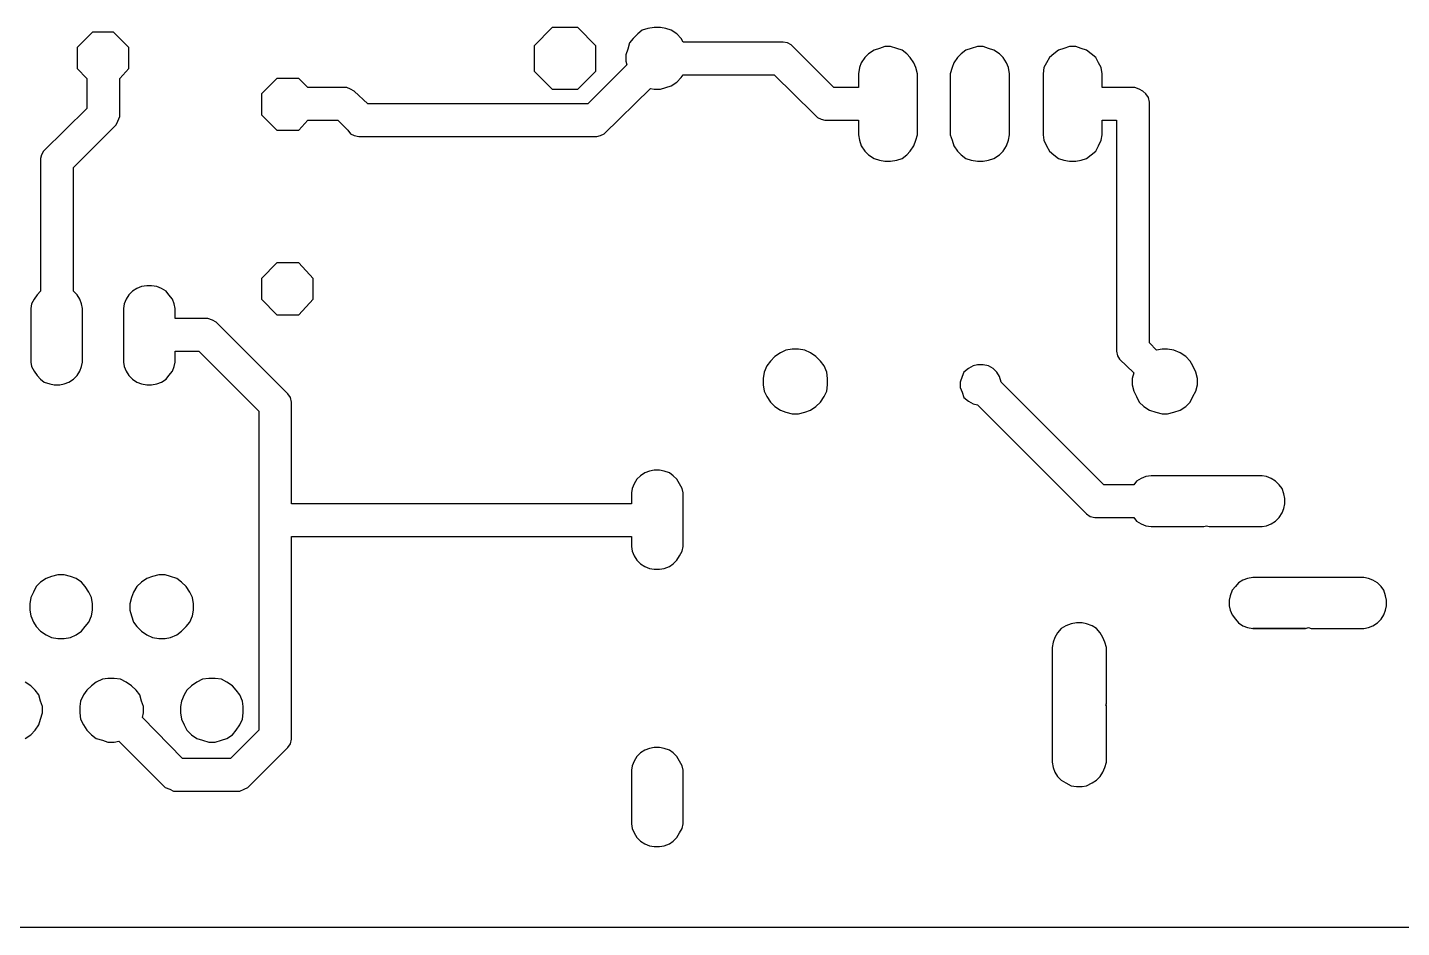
# Model space of a CAD drawing. Extents: x -4463 to -4217, y -2637 to -2584.
# Drawn here: x -4276.7 to -4238.69, y -2636.98 to -2612.09 of the extents above; entities that cross this region are included whole.
import ezdxf

# ---------------------------------------------------------------- set-up
doc = ezdxf.new("R2010")
doc.units = 0
doc.header["$MEASUREMENT"] = 0
doc.layers.add('OBRYS', color=7, linetype='Continuous')
doc.layers.add('SCIEZKI', color=3, linetype='Continuous')

msp = doc.modelspace()

# ---------------------------------------------------------------- linework, layer by layer
at = {"layer": 'OBRYS'}
msp.add_line((-4218.213, -2636.983), (-4333.581, -2636.983), dxfattribs=at)
msp.add_line((-4218.213, -2636.983), (-4333.581, -2636.983), dxfattribs=at)
at = {"layer": 'SCIEZKI'}
for p, q in [((-4262.183, -2612.095), (-4262.686, -2612.598)), ((-4261.479, -2612.095), (-4262.183, -2612.095)), ((-4260.976, -2612.598), (-4261.479, -2612.095)), ((-4259.543, -2612.12), (-4259.694, -2612.17)), ((-4259.367, -2612.095), (-4259.543, -2612.12)), ((-4259.191, -2612.095), (-4259.367, -2612.095)), ((-4259.04, -2612.12), (-4259.191, -2612.095)), ((-4258.89, -2612.17), (-4259.04, -2612.12)), ((-4274.904, -2612.221), (-4275.331, -2612.648)), ((-4274.326, -2612.221), (-4274.904, -2612.221)), ((-4273.898, -2612.648), (-4274.326, -2612.221)), ((-4260.046, -2612.522), (-4260.096, -2612.698)), ((-4259.945, -2612.396), (-4260.046, -2612.522)), ((-4259.82, -2612.271), (-4259.945, -2612.396)), ((-4259.694, -2612.17), (-4259.82, -2612.271)), ((-4258.739, -2612.271), (-4258.89, -2612.17)), ((-4258.613, -2612.396), (-4258.739, -2612.271)), ((-4258.563, -2612.497), (-4258.613, -2612.396)), ((-4255.797, -2612.497), (-4258.563, -2612.497)), ((-4255.672, -2612.522), (-4255.797, -2612.497)), ((-4255.571, -2612.572), (-4255.672, -2612.522)), ((-4275.331, -2612.648), (-4275.331, -2612.648)), ((-4275.331, -2612.648), (-4275.331, -2613.226)), ((-4273.898, -2613.226), (-4273.898, -2612.648)), ((-4262.686, -2612.598), (-4262.686, -2612.598)), ((-4262.686, -2612.598), (-4262.686, -2613.302)), ((-4260.976, -2613.302), (-4260.976, -2612.598)), ((-4260.096, -2612.698), (-4260.147, -2612.849)), ((-4260.147, -2612.849), (-4260.147, -2613.025)), ((-4254.39, -2613.754), (-4255.571, -2612.572)), ((-4253.434, -2612.824), (-4253.535, -2612.924)), ((-4253.283, -2612.723), (-4253.434, -2612.824)), ((-4253.133, -2612.673), (-4253.283, -2612.723)), ((-4252.982, -2612.623), (-4253.133, -2612.673)), ((-4252.831, -2612.623), (-4252.982, -2612.623)), ((-4252.655, -2612.673), (-4252.831, -2612.623)), ((-4252.504, -2612.723), (-4252.655, -2612.673)), ((-4252.378, -2612.824), (-4252.504, -2612.723)), ((-4252.278, -2612.924), (-4252.378, -2612.824)), ((-4250.87, -2612.824), (-4250.971, -2612.924)), ((-4250.744, -2612.723), (-4250.87, -2612.824)), ((-4250.593, -2612.673), (-4250.744, -2612.723)), ((-4250.417, -2612.623), (-4250.593, -2612.673)), ((-4250.267, -2612.623), (-4250.417, -2612.623)), ((-4250.116, -2612.673), (-4250.267, -2612.623)), ((-4249.965, -2612.723), (-4250.116, -2612.673)), ((-4249.814, -2612.824), (-4249.965, -2612.723)), ((-4249.714, -2612.924), (-4249.814, -2612.824)), ((-4248.306, -2612.824), (-4248.431, -2612.924)), ((-4248.18, -2612.723), (-4248.306, -2612.824)), ((-4248.029, -2612.673), (-4248.18, -2612.723)), ((-4247.878, -2612.623), (-4248.029, -2612.673)), ((-4247.702, -2612.623), (-4247.878, -2612.623)), ((-4247.551, -2612.673), (-4247.702, -2612.623)), ((-4247.401, -2612.723), (-4247.551, -2612.673)), ((-4247.275, -2612.824), (-4247.401, -2612.723)), ((-4247.149, -2612.924), (-4247.275, -2612.824)), ((-4275.331, -2613.226), (-4275.055, -2613.503)), ((-4274.15, -2613.503), (-4273.898, -2613.226)), ((-4262.686, -2613.302), (-4262.183, -2613.804)), ((-4261.479, -2613.804), (-4260.976, -2613.302)), ((-4260.121, -2613.126), (-4261.202, -2614.207)), ((-4260.147, -2613.025), (-4260.121, -2613.126)), ((-4253.686, -2613.201), (-4253.711, -2613.377)), ((-4253.635, -2613.075), (-4253.686, -2613.201)), ((-4253.535, -2612.924), (-4253.635, -2613.075)), ((-4252.177, -2613.075), (-4252.278, -2612.924)), ((-4252.127, -2613.201), (-4252.177, -2613.075)), ((-4252.077, -2613.377), (-4252.127, -2613.201)), ((-4251.121, -2613.201), (-4251.172, -2613.377)), ((-4251.071, -2613.075), (-4251.121, -2613.201)), ((-4250.971, -2612.924), (-4251.071, -2613.075)), ((-4249.613, -2613.075), (-4249.714, -2612.924)), ((-4249.563, -2613.201), (-4249.613, -2613.075)), ((-4249.538, -2613.377), (-4249.563, -2613.201)), ((-4248.582, -2613.201), (-4248.607, -2613.377)), ((-4248.507, -2613.075), (-4248.582, -2613.201)), ((-4248.431, -2612.924), (-4248.507, -2613.075)), ((-4247.074, -2613.075), (-4247.149, -2612.924)), ((-4246.998, -2613.201), (-4247.074, -2613.075)), ((-4246.973, -2613.377), (-4246.998, -2613.201)), ((-4275.055, -2613.503), (-4275.055, -2614.332)), ((-4274.15, -2614.559), (-4274.15, -2613.503)), ((-4269.8, -2613.503), (-4270.228, -2613.93)), ((-4269.197, -2613.503), (-4269.8, -2613.503)), ((-4268.946, -2613.754), (-4269.197, -2613.503)), ((-4258.89, -2613.704), (-4258.739, -2613.603)), ((-4258.739, -2613.603), (-4258.613, -2613.478)), ((-4258.613, -2613.478), (-4258.563, -2613.402)), ((-4258.563, -2613.402), (-4256.049, -2613.402)), ((-4256.049, -2613.402), (-4254.943, -2614.483)), ((-4253.711, -2613.377), (-4253.711, -2613.754)), ((-4252.077, -2615.061), (-4252.077, -2613.377)), ((-4251.172, -2613.377), (-4251.172, -2613.377)), ((-4251.172, -2613.377), (-4251.172, -2615.061)), ((-4249.538, -2615.061), (-4249.538, -2613.377)), ((-4248.607, -2613.377), (-4248.607, -2615.061)), ((-4246.973, -2613.754), (-4246.973, -2613.377)), ((-4270.228, -2613.93), (-4270.228, -2613.93)), ((-4270.228, -2613.93), (-4270.228, -2614.508)), ((-4267.865, -2613.754), (-4268.946, -2613.754)), ((-4267.764, -2613.804), (-4267.865, -2613.754)), ((-4267.663, -2613.855), (-4267.764, -2613.804)), ((-4267.286, -2614.207), (-4267.663, -2613.855)), ((-4262.183, -2613.804), (-4261.479, -2613.804)), ((-4260.75, -2615.036), (-4259.468, -2613.779)), ((-4259.468, -2613.779), (-4259.367, -2613.804)), ((-4259.367, -2613.804), (-4259.191, -2613.804)), ((-4259.191, -2613.804), (-4259.04, -2613.754)), ((-4259.04, -2613.754), (-4258.89, -2613.704)), ((-4253.711, -2613.754), (-4254.39, -2613.754)), ((-4246.068, -2613.754), (-4246.973, -2613.754)), ((-4245.943, -2613.804), (-4246.068, -2613.754)), ((-4245.842, -2613.855), (-4245.943, -2613.804)), ((-4245.767, -2613.93), (-4245.842, -2613.855)), ((-4245.691, -2614.031), (-4245.767, -2613.93)), ((-4245.666, -2614.156), (-4245.691, -2614.031)), ((-4275.055, -2614.332), (-4276.261, -2615.514)), ((-4261.202, -2614.207), (-4267.286, -2614.207)), ((-4245.666, -2620.818), (-4245.666, -2614.156)), ((-4275.432, -2615.966), (-4274.25, -2614.785)), ((-4274.25, -2614.785), (-4274.2, -2614.684)), ((-4274.2, -2614.684), (-4274.15, -2614.559)), ((-4270.228, -2614.508), (-4269.8, -2614.936)), ((-4269.197, -2614.936), (-4268.946, -2614.659)), ((-4268.946, -2614.659), (-4268.116, -2614.659)), ((-4268.116, -2614.659), (-4267.839, -2614.936)), ((-4254.943, -2614.483), (-4254.842, -2614.584)), ((-4254.842, -2614.584), (-4254.742, -2614.634)), ((-4254.742, -2614.634), (-4254.641, -2614.659)), ((-4254.641, -2614.659), (-4253.711, -2614.659)), ((-4253.711, -2614.659), (-4253.711, -2615.061)), ((-4246.973, -2614.659), (-4246.571, -2614.659)), ((-4246.973, -2615.061), (-4246.973, -2614.659)), ((-4246.571, -2614.659), (-4246.571, -2621.045)), ((-4269.8, -2614.936), (-4269.197, -2614.936)), ((-4267.839, -2614.936), (-4267.764, -2615.036)), ((-4267.764, -2615.036), (-4267.663, -2615.086)), ((-4267.663, -2615.086), (-4267.538, -2615.112)), ((-4267.538, -2615.112), (-4260.951, -2615.112)), ((-4260.951, -2615.112), (-4260.851, -2615.086)), ((-4260.851, -2615.086), (-4260.75, -2615.036)), ((-4253.711, -2615.061), (-4253.686, -2615.212)), ((-4252.127, -2615.212), (-4252.077, -2615.061)), ((-4251.172, -2615.061), (-4251.121, -2615.212)), ((-4249.563, -2615.212), (-4249.538, -2615.061)), ((-4248.607, -2615.061), (-4248.582, -2615.212)), ((-4246.998, -2615.212), (-4246.973, -2615.061)), ((-4276.261, -2615.514), (-4276.312, -2615.614)), ((-4253.686, -2615.212), (-4253.635, -2615.363)), ((-4253.635, -2615.363), (-4253.535, -2615.514)), ((-4253.535, -2615.514), (-4253.434, -2615.614)), ((-4252.378, -2615.614), (-4252.278, -2615.514)), ((-4252.278, -2615.514), (-4252.177, -2615.363)), ((-4252.177, -2615.363), (-4252.127, -2615.212)), ((-4251.121, -2615.212), (-4251.071, -2615.363)), ((-4251.071, -2615.363), (-4250.971, -2615.514)), ((-4250.971, -2615.514), (-4250.87, -2615.614)), ((-4249.814, -2615.614), (-4249.714, -2615.514)), ((-4249.714, -2615.514), (-4249.613, -2615.363)), ((-4249.613, -2615.363), (-4249.563, -2615.212)), ((-4248.582, -2615.212), (-4248.507, -2615.363)), ((-4248.507, -2615.363), (-4248.431, -2615.514)), ((-4248.431, -2615.514), (-4248.306, -2615.614)), ((-4247.275, -2615.614), (-4247.149, -2615.514)), ((-4247.149, -2615.514), (-4247.074, -2615.363)), ((-4247.074, -2615.363), (-4246.998, -2615.212)), ((-4276.312, -2615.614), (-4276.337, -2615.715)), ((-4276.337, -2615.715), (-4276.337, -2619.385)), ((-4253.434, -2615.614), (-4253.283, -2615.715)), ((-4253.283, -2615.715), (-4253.133, -2615.765)), ((-4253.133, -2615.765), (-4252.982, -2615.79)), ((-4252.982, -2615.79), (-4252.831, -2615.79)), ((-4252.831, -2615.79), (-4252.655, -2615.765)), ((-4252.655, -2615.765), (-4252.504, -2615.715)), ((-4252.504, -2615.715), (-4252.378, -2615.614)), ((-4250.87, -2615.614), (-4250.744, -2615.715)), ((-4250.744, -2615.715), (-4250.593, -2615.765)), ((-4250.593, -2615.765), (-4250.417, -2615.79)), ((-4250.417, -2615.79), (-4250.267, -2615.79)), ((-4250.267, -2615.79), (-4250.116, -2615.765)), ((-4250.116, -2615.765), (-4249.965, -2615.715)), ((-4249.965, -2615.715), (-4249.814, -2615.614)), ((-4248.306, -2615.614), (-4248.18, -2615.715)), ((-4248.18, -2615.715), (-4248.029, -2615.765)), ((-4248.029, -2615.765), (-4247.878, -2615.79)), ((-4247.878, -2615.79), (-4247.702, -2615.79)), ((-4247.702, -2615.79), (-4247.551, -2615.765)), ((-4247.551, -2615.765), (-4247.401, -2615.715)), ((-4247.401, -2615.715), (-4247.275, -2615.614)), ((-4275.432, -2619.385), (-4275.432, -2615.966)), ((-4269.8, -2618.606), (-4270.228, -2619.033)), ((-4269.197, -2618.606), (-4269.8, -2618.606)), ((-4268.795, -2619.033), (-4269.197, -2618.606)), ((-4273.672, -2619.31), (-4273.798, -2619.385)), ((-4273.546, -2619.26), (-4273.672, -2619.31)), ((-4273.395, -2619.235), (-4273.546, -2619.26)), ((-4273.27, -2619.235), (-4273.395, -2619.235)), ((-4273.119, -2619.26), (-4273.27, -2619.235)), ((-4272.993, -2619.31), (-4273.119, -2619.26)), ((-4272.867, -2619.385), (-4272.993, -2619.31)), ((-4270.228, -2619.033), (-4270.228, -2619.033)), ((-4270.228, -2619.033), (-4270.228, -2619.612)), ((-4268.795, -2619.612), (-4268.795, -2619.033)), ((-4276.588, -2619.737), (-4276.613, -2619.863)), ((-4276.513, -2619.612), (-4276.588, -2619.737)), ((-4276.437, -2619.486), (-4276.513, -2619.612)), ((-4276.337, -2619.385), (-4276.437, -2619.486)), ((-4276.337, -2619.385), (-4276.337, -2619.385)), ((-4275.432, -2619.385), (-4275.432, -2619.385)), ((-4275.331, -2619.486), (-4275.432, -2619.385)), ((-4275.256, -2619.612), (-4275.331, -2619.486)), ((-4275.205, -2619.737), (-4275.256, -2619.612)), ((-4275.18, -2619.863), (-4275.205, -2619.737)), ((-4274.024, -2619.737), (-4274.049, -2619.863)), ((-4273.974, -2619.612), (-4274.024, -2619.737)), ((-4273.898, -2619.486), (-4273.974, -2619.612)), ((-4273.798, -2619.385), (-4273.898, -2619.486)), ((-4272.792, -2619.486), (-4272.867, -2619.385)), ((-4272.691, -2619.612), (-4272.792, -2619.486)), ((-4272.641, -2619.737), (-4272.691, -2619.612)), ((-4272.616, -2619.863), (-4272.641, -2619.737)), ((-4270.228, -2619.612), (-4269.8, -2620.039)), ((-4269.197, -2620.039), (-4268.795, -2619.612)), ((-4276.613, -2619.863), (-4276.613, -2621.346)), ((-4275.18, -2621.346), (-4275.18, -2619.863)), ((-4274.049, -2619.863), (-4274.049, -2621.346)), ((-4272.616, -2620.14), (-4272.616, -2619.863)), ((-4271.711, -2620.14), (-4272.616, -2620.14)), ((-4271.585, -2620.19), (-4271.711, -2620.14)), ((-4269.8, -2620.039), (-4269.197, -2620.039)), ((-4271.485, -2620.24), (-4271.585, -2620.19)), ((-4271.409, -2620.316), (-4271.485, -2620.24)), ((-4271.409, -2620.316), (-4271.409, -2620.316)), ((-4269.499, -2622.226), (-4271.409, -2620.316)), ((-4245.465, -2621.02), (-4245.666, -2620.818)), ((-4272.616, -2621.045), (-4271.962, -2621.045)), ((-4272.616, -2621.346), (-4272.616, -2621.045)), ((-4271.962, -2621.045), (-4270.303, -2622.704)), ((-4256.024, -2621.195), (-4256.149, -2621.321)), ((-4255.873, -2621.095), (-4256.024, -2621.195)), ((-4255.722, -2621.02), (-4255.873, -2621.095)), ((-4255.546, -2620.994), (-4255.722, -2621.02)), ((-4255.37, -2620.994), (-4255.546, -2620.994)), ((-4255.194, -2621.02), (-4255.37, -2620.994)), ((-4255.043, -2621.095), (-4255.194, -2621.02)), ((-4254.892, -2621.195), (-4255.043, -2621.095)), ((-4254.767, -2621.321), (-4254.892, -2621.195)), ((-4246.571, -2621.045), (-4246.546, -2621.17)), ((-4246.546, -2621.17), (-4246.496, -2621.271)), ((-4246.496, -2621.271), (-4246.093, -2621.648)), ((-4245.314, -2620.994), (-4245.465, -2621.02)), ((-4245.163, -2620.994), (-4245.314, -2620.994)), ((-4244.987, -2621.02), (-4245.163, -2620.994)), ((-4244.811, -2621.095), (-4244.987, -2621.02)), ((-4244.66, -2621.195), (-4244.811, -2621.095)), ((-4244.535, -2621.321), (-4244.66, -2621.195)), ((-4276.613, -2621.346), (-4276.588, -2621.472)), ((-4276.588, -2621.472), (-4276.513, -2621.598)), ((-4276.513, -2621.598), (-4276.437, -2621.723)), ((-4275.331, -2621.723), (-4275.256, -2621.598)), ((-4275.256, -2621.598), (-4275.205, -2621.472)), ((-4275.205, -2621.472), (-4275.18, -2621.346)), ((-4274.049, -2621.346), (-4274.024, -2621.472)), ((-4274.024, -2621.472), (-4273.974, -2621.598)), ((-4273.974, -2621.598), (-4273.898, -2621.723)), ((-4272.792, -2621.723), (-4272.691, -2621.598)), ((-4272.691, -2621.598), (-4272.641, -2621.472)), ((-4272.641, -2621.472), (-4272.616, -2621.346)), ((-4272.616, -2621.346), (-4272.616, -2621.346)), ((-4256.325, -2621.623), (-4256.35, -2621.799)), ((-4256.25, -2621.447), (-4256.325, -2621.623)), ((-4256.149, -2621.321), (-4256.25, -2621.447)), ((-4254.666, -2621.447), (-4254.767, -2621.321)), ((-4254.591, -2621.623), (-4254.666, -2621.447)), ((-4254.566, -2621.799), (-4254.591, -2621.623)), ((-4250.795, -2621.623), (-4250.845, -2621.749)), ((-4250.669, -2621.522), (-4250.795, -2621.623)), ((-4250.543, -2621.447), (-4250.669, -2621.522)), ((-4250.417, -2621.422), (-4250.543, -2621.447)), ((-4250.267, -2621.422), (-4250.417, -2621.422)), ((-4250.116, -2621.447), (-4250.267, -2621.422)), ((-4249.99, -2621.522), (-4250.116, -2621.447)), ((-4249.889, -2621.623), (-4249.99, -2621.522)), ((-4249.814, -2621.749), (-4249.889, -2621.623)), ((-4246.093, -2621.648), (-4246.144, -2621.799)), ((-4244.459, -2621.447), (-4244.535, -2621.321)), ((-4244.384, -2621.623), (-4244.459, -2621.447)), ((-4244.334, -2621.799), (-4244.384, -2621.623)), ((-4276.437, -2621.723), (-4276.337, -2621.824)), ((-4276.337, -2621.824), (-4276.236, -2621.899)), ((-4276.236, -2621.899), (-4276.085, -2621.95)), ((-4276.085, -2621.95), (-4275.96, -2621.975)), ((-4275.96, -2621.975), (-4275.809, -2621.975)), ((-4275.809, -2621.975), (-4275.683, -2621.95)), ((-4275.683, -2621.95), (-4275.557, -2621.899)), ((-4275.557, -2621.899), (-4275.432, -2621.824)), ((-4275.432, -2621.824), (-4275.331, -2621.723)), ((-4273.898, -2621.723), (-4273.798, -2621.824)), ((-4273.798, -2621.824), (-4273.672, -2621.899)), ((-4273.672, -2621.899), (-4273.546, -2621.95)), ((-4273.546, -2621.95), (-4273.395, -2621.975)), ((-4273.395, -2621.975), (-4273.27, -2621.975)), ((-4273.27, -2621.975), (-4273.119, -2621.95)), ((-4273.119, -2621.95), (-4272.993, -2621.899)), ((-4272.993, -2621.899), (-4272.867, -2621.824)), ((-4272.867, -2621.824), (-4272.792, -2621.723)), ((-4256.35, -2621.799), (-4256.35, -2621.799)), ((-4256.35, -2621.799), (-4256.35, -2621.975)), ((-4256.35, -2621.975), (-4256.325, -2622.151)), ((-4254.591, -2622.151), (-4254.566, -2621.975)), ((-4254.566, -2621.975), (-4254.566, -2621.799)), ((-4250.845, -2621.749), (-4250.895, -2621.899)), ((-4250.895, -2621.899), (-4250.895, -2622.05)), ((-4249.764, -2621.899), (-4249.814, -2621.749)), ((-4246.923, -2624.74), (-4249.764, -2621.899)), ((-4246.144, -2621.799), (-4246.144, -2621.799)), ((-4246.144, -2621.799), (-4246.144, -2621.975)), ((-4246.144, -2621.975), (-4246.093, -2622.151)), ((-4244.384, -2622.151), (-4244.334, -2621.975)), ((-4244.334, -2621.975), (-4244.334, -2621.799)), ((-4269.423, -2622.327), (-4269.499, -2622.226)), ((-4269.398, -2622.452), (-4269.423, -2622.327)), ((-4256.325, -2622.151), (-4256.25, -2622.302)), ((-4256.25, -2622.302), (-4256.149, -2622.452)), ((-4254.767, -2622.452), (-4254.666, -2622.302)), ((-4254.666, -2622.302), (-4254.591, -2622.151)), ((-4250.895, -2622.05), (-4250.845, -2622.176)), ((-4250.845, -2622.176), (-4250.795, -2622.327)), ((-4250.795, -2622.327), (-4250.669, -2622.427)), ((-4246.093, -2622.151), (-4246.018, -2622.302)), ((-4246.018, -2622.302), (-4245.943, -2622.452)), ((-4244.535, -2622.452), (-4244.459, -2622.302)), ((-4244.459, -2622.302), (-4244.384, -2622.151)), ((-4270.303, -2622.704), (-4270.303, -2631.528)), ((-4269.398, -2625.268), (-4269.398, -2622.452)), ((-4256.149, -2622.452), (-4256.024, -2622.578)), ((-4256.024, -2622.578), (-4255.873, -2622.679)), ((-4255.873, -2622.679), (-4255.722, -2622.729)), ((-4255.722, -2622.729), (-4255.546, -2622.779)), ((-4255.546, -2622.779), (-4255.37, -2622.779)), ((-4255.37, -2622.779), (-4255.194, -2622.729)), ((-4255.194, -2622.729), (-4255.043, -2622.679)), ((-4255.043, -2622.679), (-4254.892, -2622.578)), ((-4254.892, -2622.578), (-4254.767, -2622.452)), ((-4250.669, -2622.427), (-4250.543, -2622.503)), ((-4250.543, -2622.503), (-4250.417, -2622.528)), ((-4250.417, -2622.528), (-4247.401, -2625.545)), ((-4245.943, -2622.452), (-4245.817, -2622.578)), ((-4245.817, -2622.578), (-4245.666, -2622.679)), ((-4245.666, -2622.679), (-4245.49, -2622.729)), ((-4245.49, -2622.729), (-4245.314, -2622.779)), ((-4245.314, -2622.779), (-4245.163, -2622.779)), ((-4245.163, -2622.779), (-4244.987, -2622.729)), ((-4244.987, -2622.729), (-4244.811, -2622.679)), ((-4244.811, -2622.679), (-4244.66, -2622.578)), ((-4244.66, -2622.578), (-4244.535, -2622.452)), ((-4259.845, -2624.589), (-4259.92, -2624.715)), ((-4259.744, -2624.489), (-4259.845, -2624.589)), ((-4259.619, -2624.413), (-4259.744, -2624.489)), ((-4259.493, -2624.363), (-4259.619, -2624.413)), ((-4259.367, -2624.338), (-4259.493, -2624.363)), ((-4259.216, -2624.338), (-4259.367, -2624.338)), ((-4259.091, -2624.363), (-4259.216, -2624.338)), ((-4258.94, -2624.413), (-4259.091, -2624.363)), ((-4258.839, -2624.489), (-4258.94, -2624.413)), ((-4258.739, -2624.589), (-4258.839, -2624.489)), ((-4258.663, -2624.715), (-4258.739, -2624.589)), ((-4246.018, -2624.64), (-4246.093, -2624.74)), ((-4245.892, -2624.564), (-4246.018, -2624.64)), ((-4245.767, -2624.514), (-4245.892, -2624.564)), ((-4245.616, -2624.489), (-4245.767, -2624.514)), ((-4244.158, -2624.489), (-4245.616, -2624.489)), ((-4244.082, -2624.489), (-4244.158, -2624.489)), ((-4244.007, -2624.489), (-4244.082, -2624.489)), ((-4242.549, -2624.489), (-4244.007, -2624.489)), ((-4242.423, -2624.514), (-4242.549, -2624.489)), ((-4242.297, -2624.564), (-4242.423, -2624.514)), ((-4242.172, -2624.64), (-4242.297, -2624.564)), ((-4242.071, -2624.74), (-4242.172, -2624.64)), ((-4259.971, -2624.841), (-4259.996, -2624.966)), ((-4259.996, -2624.966), (-4259.996, -2625.268)), ((-4259.92, -2624.715), (-4259.971, -2624.841)), ((-4258.588, -2624.841), (-4258.663, -2624.715)), ((-4258.563, -2624.966), (-4258.588, -2624.841)), ((-4258.563, -2626.45), (-4258.563, -2624.966)), ((-4246.093, -2624.74), (-4246.923, -2624.74)), ((-4241.996, -2624.841), (-4242.071, -2624.74)), ((-4241.945, -2624.992), (-4241.996, -2624.841)), ((-4241.92, -2625.117), (-4241.945, -2624.992)), ((-4259.996, -2625.268), (-4269.398, -2625.268)), ((-4241.996, -2625.52), (-4241.945, -2625.394)), ((-4241.945, -2625.394), (-4241.92, -2625.268)), ((-4241.92, -2625.268), (-4241.92, -2625.117)), ((-4247.401, -2625.545), (-4247.3, -2625.62)), ((-4247.3, -2625.62), (-4247.174, -2625.645)), ((-4247.174, -2625.645), (-4246.093, -2625.645)), ((-4246.093, -2625.645), (-4246.018, -2625.746)), ((-4246.018, -2625.746), (-4245.892, -2625.821)), ((-4245.892, -2625.821), (-4245.767, -2625.872)), ((-4242.423, -2625.872), (-4242.297, -2625.821)), ((-4242.297, -2625.821), (-4242.172, -2625.746)), ((-4242.172, -2625.746), (-4242.071, -2625.645)), ((-4242.071, -2625.645), (-4241.996, -2625.52)), ((-4269.398, -2631.779), (-4269.398, -2626.173)), ((-4269.398, -2626.173), (-4259.996, -2626.173)), ((-4259.996, -2626.173), (-4259.996, -2626.45)), ((-4245.767, -2625.872), (-4245.616, -2625.897)), ((-4245.616, -2625.897), (-4245.616, -2625.897)), ((-4245.616, -2625.897), (-4244.158, -2625.897)), ((-4244.158, -2625.897), (-4244.082, -2625.872)), ((-4244.082, -2625.872), (-4244.007, -2625.897)), ((-4244.007, -2625.897), (-4242.549, -2625.897)), ((-4242.549, -2625.897), (-4242.423, -2625.872)), ((-4259.996, -2626.45), (-4259.971, -2626.575)), ((-4259.971, -2626.575), (-4259.92, -2626.701)), ((-4258.663, -2626.701), (-4258.588, -2626.575)), ((-4258.588, -2626.575), (-4258.563, -2626.45)), ((-4259.92, -2626.701), (-4259.845, -2626.827)), ((-4259.845, -2626.827), (-4259.744, -2626.927)), ((-4259.744, -2626.927), (-4259.619, -2627.003)), ((-4258.94, -2627.003), (-4258.839, -2626.927)), ((-4258.839, -2626.927), (-4258.739, -2626.827)), ((-4258.739, -2626.827), (-4258.663, -2626.701)), ((-4276.186, -2627.33), (-4276.337, -2627.43)), ((-4276.035, -2627.279), (-4276.186, -2627.33)), ((-4275.859, -2627.229), (-4276.035, -2627.279)), ((-4275.683, -2627.229), (-4275.859, -2627.229)), ((-4275.507, -2627.279), (-4275.683, -2627.229)), ((-4275.356, -2627.33), (-4275.507, -2627.279)), ((-4275.205, -2627.43), (-4275.356, -2627.33)), ((-4273.395, -2627.33), (-4273.546, -2627.43)), ((-4273.245, -2627.279), (-4273.395, -2627.33)), ((-4273.069, -2627.229), (-4273.245, -2627.279)), ((-4272.893, -2627.229), (-4273.069, -2627.229)), ((-4272.742, -2627.279), (-4272.893, -2627.229)), ((-4272.566, -2627.33), (-4272.742, -2627.279)), ((-4272.44, -2627.43), (-4272.566, -2627.33)), ((-4259.619, -2627.003), (-4259.493, -2627.053)), ((-4259.493, -2627.053), (-4259.367, -2627.078)), ((-4259.367, -2627.078), (-4259.216, -2627.078)), ((-4259.216, -2627.078), (-4259.091, -2627.053)), ((-4259.091, -2627.053), (-4258.94, -2627.003)), ((-4242.951, -2627.33), (-4243.077, -2627.38)), ((-4242.8, -2627.305), (-4242.951, -2627.33)), ((-4241.342, -2627.305), (-4242.8, -2627.305)), ((-4241.266, -2627.305), (-4241.342, -2627.305)), ((-4241.191, -2627.305), (-4241.266, -2627.305)), ((-4239.733, -2627.305), (-4241.191, -2627.305)), ((-4239.607, -2627.33), (-4239.733, -2627.305)), ((-4239.482, -2627.38), (-4239.607, -2627.33)), ((-4276.538, -2627.707), (-4276.613, -2627.858)), ((-4276.462, -2627.556), (-4276.538, -2627.707)), ((-4276.337, -2627.43), (-4276.462, -2627.556)), ((-4275.105, -2627.556), (-4275.205, -2627.43)), ((-4275.004, -2627.707), (-4275.105, -2627.556)), ((-4274.929, -2627.858), (-4275.004, -2627.707)), ((-4273.772, -2627.707), (-4273.823, -2627.858)), ((-4273.672, -2627.556), (-4273.772, -2627.707)), ((-4273.546, -2627.43), (-4273.672, -2627.556)), ((-4272.314, -2627.556), (-4272.44, -2627.43)), ((-4272.214, -2627.707), (-4272.314, -2627.556)), ((-4272.138, -2627.858), (-4272.214, -2627.707)), ((-4243.378, -2627.656), (-4243.429, -2627.807)), ((-4243.278, -2627.556), (-4243.378, -2627.656)), ((-4243.202, -2627.455), (-4243.278, -2627.556)), ((-4243.077, -2627.38), (-4243.202, -2627.455)), ((-4239.356, -2627.455), (-4239.482, -2627.38)), ((-4239.255, -2627.556), (-4239.356, -2627.455)), ((-4239.18, -2627.656), (-4239.255, -2627.556)), ((-4239.13, -2627.807), (-4239.18, -2627.656)), ((-4276.613, -2627.858), (-4276.638, -2628.034)), ((-4276.638, -2628.034), (-4276.638, -2628.034)), ((-4276.638, -2628.034), (-4276.638, -2628.21)), ((-4274.904, -2628.034), (-4274.929, -2627.858)), ((-4274.904, -2628.21), (-4274.904, -2628.034)), ((-4273.823, -2627.858), (-4273.873, -2628.034)), ((-4273.873, -2628.034), (-4273.873, -2628.034)), ((-4273.873, -2628.034), (-4273.873, -2628.21)), ((-4272.113, -2628.034), (-4272.138, -2627.858)), ((-4272.113, -2628.21), (-4272.113, -2628.034)), ((-4243.429, -2627.807), (-4243.454, -2627.933)), ((-4243.454, -2627.933), (-4243.454, -2628.084)), ((-4243.454, -2628.084), (-4243.429, -2628.21)), ((-4239.104, -2627.933), (-4239.13, -2627.807)), ((-4239.13, -2628.21), (-4239.104, -2628.084)), ((-4239.104, -2628.084), (-4239.104, -2627.933)), ((-4276.638, -2628.21), (-4276.613, -2628.36)), ((-4276.613, -2628.36), (-4276.538, -2628.536)), ((-4275.004, -2628.536), (-4274.929, -2628.36)), ((-4274.929, -2628.36), (-4274.904, -2628.21)), ((-4273.873, -2628.21), (-4273.823, -2628.36)), ((-4273.823, -2628.36), (-4273.772, -2628.536)), ((-4272.214, -2628.536), (-4272.138, -2628.36)), ((-4272.138, -2628.36), (-4272.113, -2628.21)), ((-4243.429, -2628.21), (-4243.378, -2628.335)), ((-4243.378, -2628.335), (-4243.278, -2628.461)), ((-4243.278, -2628.461), (-4243.202, -2628.562)), ((-4239.356, -2628.562), (-4239.255, -2628.461)), ((-4239.255, -2628.461), (-4239.18, -2628.335)), ((-4239.18, -2628.335), (-4239.13, -2628.21)), ((-4276.538, -2628.536), (-4276.462, -2628.662)), ((-4276.462, -2628.662), (-4276.337, -2628.788)), ((-4276.337, -2628.788), (-4276.186, -2628.888)), ((-4275.356, -2628.888), (-4275.205, -2628.788)), ((-4275.205, -2628.788), (-4275.105, -2628.662)), ((-4275.105, -2628.662), (-4275.004, -2628.536)), ((-4273.772, -2628.536), (-4273.672, -2628.662)), ((-4273.672, -2628.662), (-4273.546, -2628.788)), ((-4273.546, -2628.788), (-4273.395, -2628.888)), ((-4272.566, -2628.888), (-4272.44, -2628.788)), ((-4272.44, -2628.788), (-4272.314, -2628.662)), ((-4272.314, -2628.662), (-4272.214, -2628.536)), ((-4248.205, -2628.838), (-4248.281, -2628.964)), ((-4248.105, -2628.712), (-4248.205, -2628.838)), ((-4247.979, -2628.637), (-4248.105, -2628.712)), ((-4247.828, -2628.587), (-4247.979, -2628.637)), ((-4247.677, -2628.562), (-4247.828, -2628.587)), ((-4247.526, -2628.562), (-4247.677, -2628.562)), ((-4247.401, -2628.587), (-4247.526, -2628.562)), ((-4247.25, -2628.637), (-4247.401, -2628.587)), ((-4247.124, -2628.712), (-4247.25, -2628.637)), ((-4247.024, -2628.838), (-4247.124, -2628.712)), ((-4246.948, -2628.964), (-4247.024, -2628.838)), ((-4243.202, -2628.562), (-4243.077, -2628.637)), ((-4243.077, -2628.637), (-4242.951, -2628.687)), ((-4242.951, -2628.687), (-4242.8, -2628.712)), ((-4241.342, -2628.712), (-4242.8, -2628.712)), ((-4242.8, -2628.712), (-4241.342, -2628.712)), ((-4242.8, -2628.712), (-4242.8, -2628.712)), ((-4242.8, -2628.712), (-4241.342, -2628.712)), ((-4241.342, -2628.712), (-4241.266, -2628.687)), ((-4241.266, -2628.687), (-4241.191, -2628.712)), ((-4241.191, -2628.712), (-4239.733, -2628.712)), ((-4239.733, -2628.712), (-4239.607, -2628.687)), ((-4239.607, -2628.687), (-4239.482, -2628.637)), ((-4239.482, -2628.637), (-4239.356, -2628.562)), ((-4276.186, -2628.888), (-4276.035, -2628.964)), ((-4276.035, -2628.964), (-4275.859, -2628.989)), ((-4275.859, -2628.989), (-4275.683, -2628.989)), ((-4275.683, -2628.989), (-4275.507, -2628.964)), ((-4275.507, -2628.964), (-4275.356, -2628.888)), ((-4273.395, -2628.888), (-4273.245, -2628.964)), ((-4273.245, -2628.964), (-4273.069, -2628.989)), ((-4273.069, -2628.989), (-4272.893, -2628.989)), ((-4272.893, -2628.989), (-4272.742, -2628.964)), ((-4272.742, -2628.964), (-4272.566, -2628.888)), ((-4248.331, -2629.089), (-4248.356, -2629.24)), ((-4248.356, -2629.24), (-4248.356, -2630.799)), ((-4248.281, -2628.964), (-4248.331, -2629.089)), ((-4246.898, -2629.089), (-4246.948, -2628.964)), ((-4246.848, -2629.24), (-4246.898, -2629.089)), ((-4246.848, -2630.799), (-4246.848, -2629.24)), ((-4276.613, -2630.296), (-4276.764, -2630.196)), ((-4276.488, -2630.422), (-4276.613, -2630.296)), ((-4274.929, -2630.296), (-4275.055, -2630.422)), ((-4274.803, -2630.196), (-4274.929, -2630.296)), ((-4274.627, -2630.12), (-4274.803, -2630.196)), ((-4274.476, -2630.095), (-4274.627, -2630.12)), ((-4274.3, -2630.095), (-4274.476, -2630.095)), ((-4274.124, -2630.12), (-4274.3, -2630.095)), ((-4273.974, -2630.196), (-4274.124, -2630.12)), ((-4273.823, -2630.296), (-4273.974, -2630.196)), ((-4273.697, -2630.422), (-4273.823, -2630.296)), ((-4272.164, -2630.296), (-4272.289, -2630.422)), ((-4272.013, -2630.196), (-4272.164, -2630.296)), ((-4271.862, -2630.12), (-4272.013, -2630.196)), ((-4271.686, -2630.095), (-4271.862, -2630.12)), ((-4271.51, -2630.095), (-4271.686, -2630.095)), ((-4271.334, -2630.12), (-4271.51, -2630.095)), ((-4271.183, -2630.196), (-4271.334, -2630.12)), ((-4271.032, -2630.296), (-4271.183, -2630.196)), ((-4270.932, -2630.422), (-4271.032, -2630.296)), ((-4276.387, -2630.548), (-4276.488, -2630.422)), ((-4276.337, -2630.724), (-4276.387, -2630.548)), ((-4276.286, -2630.874), (-4276.337, -2630.724)), ((-4275.231, -2630.724), (-4275.256, -2630.874)), ((-4275.155, -2630.548), (-4275.231, -2630.724)), ((-4275.055, -2630.422), (-4275.155, -2630.548)), ((-4273.597, -2630.548), (-4273.697, -2630.422)), ((-4273.546, -2630.724), (-4273.597, -2630.548)), ((-4273.496, -2630.874), (-4273.546, -2630.724)), ((-4272.44, -2630.724), (-4272.465, -2630.874)), ((-4272.365, -2630.548), (-4272.44, -2630.724)), ((-4272.289, -2630.422), (-4272.365, -2630.548)), ((-4270.831, -2630.548), (-4270.932, -2630.422)), ((-4270.756, -2630.724), (-4270.831, -2630.548)), ((-4270.731, -2630.874), (-4270.756, -2630.724)), ((-4276.337, -2631.226), (-4276.286, -2631.05)), ((-4276.286, -2631.05), (-4276.286, -2630.874)), ((-4275.256, -2630.874), (-4275.256, -2631.05)), ((-4275.256, -2631.05), (-4275.231, -2631.226)), ((-4273.521, -2631.176), (-4273.496, -2631.05)), ((-4273.496, -2631.05), (-4273.496, -2630.874)), ((-4272.465, -2630.874), (-4272.465, -2630.874)), ((-4272.465, -2630.874), (-4272.465, -2631.05)), ((-4272.465, -2631.05), (-4272.44, -2631.226)), ((-4270.756, -2631.226), (-4270.731, -2631.05)), ((-4270.731, -2631.05), (-4270.731, -2630.874)), ((-4248.356, -2630.799), (-4248.356, -2630.824)), ((-4248.356, -2630.824), (-4248.356, -2630.849)), ((-4248.356, -2630.849), (-4248.356, -2630.849)), ((-4248.356, -2630.849), (-4248.356, -2632.408)), ((-4246.873, -2630.824), (-4246.848, -2630.799)), ((-4246.848, -2630.849), (-4246.873, -2630.824)), ((-4246.848, -2632.408), (-4246.848, -2630.849)), ((-4276.613, -2631.654), (-4276.488, -2631.528)), ((-4276.488, -2631.528), (-4276.387, -2631.377)), ((-4276.387, -2631.377), (-4276.337, -2631.226)), ((-4275.231, -2631.226), (-4275.155, -2631.377)), ((-4275.155, -2631.377), (-4275.055, -2631.528)), ((-4275.055, -2631.528), (-4274.929, -2631.654)), ((-4272.415, -2632.307), (-4273.521, -2631.176)), ((-4272.44, -2631.226), (-4272.365, -2631.377)), ((-4272.365, -2631.377), (-4272.289, -2631.528)), ((-4272.289, -2631.528), (-4272.164, -2631.654)), ((-4270.303, -2631.528), (-4271.083, -2632.307)), ((-4271.032, -2631.654), (-4270.932, -2631.528)), ((-4270.932, -2631.528), (-4270.831, -2631.377)), ((-4270.831, -2631.377), (-4270.756, -2631.226)), ((-4276.764, -2631.754), (-4276.613, -2631.654)), ((-4274.929, -2631.654), (-4274.803, -2631.754)), ((-4274.803, -2631.754), (-4274.627, -2631.805)), ((-4274.627, -2631.805), (-4274.476, -2631.855)), ((-4274.476, -2631.855), (-4274.3, -2631.855)), ((-4274.3, -2631.855), (-4274.175, -2631.83)), ((-4274.175, -2631.83), (-4272.968, -2633.036)), ((-4272.164, -2631.654), (-4272.013, -2631.754)), ((-4272.013, -2631.754), (-4271.862, -2631.805)), ((-4271.862, -2631.805), (-4271.686, -2631.855)), ((-4271.686, -2631.855), (-4271.51, -2631.855)), ((-4271.51, -2631.855), (-4271.334, -2631.805)), ((-4271.334, -2631.805), (-4271.183, -2631.754)), ((-4271.183, -2631.754), (-4271.032, -2631.654)), ((-4269.499, -2632.006), (-4269.423, -2631.905)), ((-4269.423, -2631.905), (-4269.398, -2631.779)), ((-4271.083, -2632.307), (-4272.415, -2632.307)), ((-4270.605, -2633.112), (-4269.574, -2632.081)), ((-4269.574, -2632.081), (-4269.499, -2632.006)), ((-4259.845, -2632.257), (-4259.92, -2632.383)), ((-4259.744, -2632.157), (-4259.845, -2632.257)), ((-4259.619, -2632.081), (-4259.744, -2632.157)), ((-4259.493, -2632.031), (-4259.619, -2632.081)), ((-4259.367, -2632.006), (-4259.493, -2632.031)), ((-4259.216, -2632.006), (-4259.367, -2632.006)), ((-4259.091, -2632.031), (-4259.216, -2632.006)), ((-4258.94, -2632.081), (-4259.091, -2632.031)), ((-4258.839, -2632.157), (-4258.94, -2632.081)), ((-4258.739, -2632.257), (-4258.839, -2632.157)), ((-4258.663, -2632.383), (-4258.739, -2632.257)), ((-4259.971, -2632.508), (-4259.996, -2632.634)), ((-4259.996, -2632.634), (-4259.996, -2632.634)), ((-4259.996, -2632.634), (-4259.996, -2634.117)), ((-4259.92, -2632.383), (-4259.971, -2632.508)), ((-4258.588, -2632.508), (-4258.663, -2632.383)), ((-4258.563, -2632.634), (-4258.588, -2632.508)), ((-4258.563, -2634.117), (-4258.563, -2632.634)), ((-4248.356, -2632.408), (-4248.331, -2632.559)), ((-4248.331, -2632.559), (-4248.281, -2632.684)), ((-4248.281, -2632.684), (-4248.205, -2632.81)), ((-4247.024, -2632.81), (-4246.948, -2632.684)), ((-4246.948, -2632.684), (-4246.898, -2632.559)), ((-4246.898, -2632.559), (-4246.848, -2632.408)), ((-4272.968, -2633.036), (-4272.893, -2633.112)), ((-4248.205, -2632.81), (-4248.105, -2632.911)), ((-4248.105, -2632.911), (-4247.979, -2632.986)), ((-4247.979, -2632.986), (-4247.828, -2633.062)), ((-4247.828, -2633.062), (-4247.677, -2633.087)), ((-4247.526, -2633.087), (-4247.401, -2633.062)), ((-4247.401, -2633.062), (-4247.25, -2632.986)), ((-4247.25, -2632.986), (-4247.124, -2632.911)), ((-4247.124, -2632.911), (-4247.024, -2632.81)), ((-4272.893, -2633.112), (-4272.767, -2633.162)), ((-4272.767, -2633.162), (-4272.666, -2633.212)), ((-4272.666, -2633.212), (-4270.831, -2633.212)), ((-4270.831, -2633.212), (-4270.705, -2633.162)), ((-4270.705, -2633.162), (-4270.605, -2633.112)), ((-4247.677, -2633.087), (-4247.526, -2633.087)), ((-4259.996, -2634.117), (-4259.971, -2634.243)), ((-4258.588, -2634.243), (-4258.563, -2634.117)), ((-4259.971, -2634.243), (-4259.92, -2634.369)), ((-4259.92, -2634.369), (-4259.845, -2634.495)), ((-4259.845, -2634.495), (-4259.744, -2634.595)), ((-4258.839, -2634.595), (-4258.739, -2634.495)), ((-4258.739, -2634.495), (-4258.663, -2634.369)), ((-4258.663, -2634.369), (-4258.588, -2634.243)), ((-4259.744, -2634.595), (-4259.619, -2634.671)), ((-4259.619, -2634.671), (-4259.493, -2634.721)), ((-4259.493, -2634.721), (-4259.367, -2634.746)), ((-4259.367, -2634.746), (-4259.216, -2634.746)), ((-4259.216, -2634.746), (-4259.091, -2634.721)), ((-4259.091, -2634.721), (-4258.94, -2634.671)), ((-4258.94, -2634.671), (-4258.839, -2634.595))]:
    msp.add_line(p, q, dxfattribs=at)

doc.saveas('drawing.dxf')
